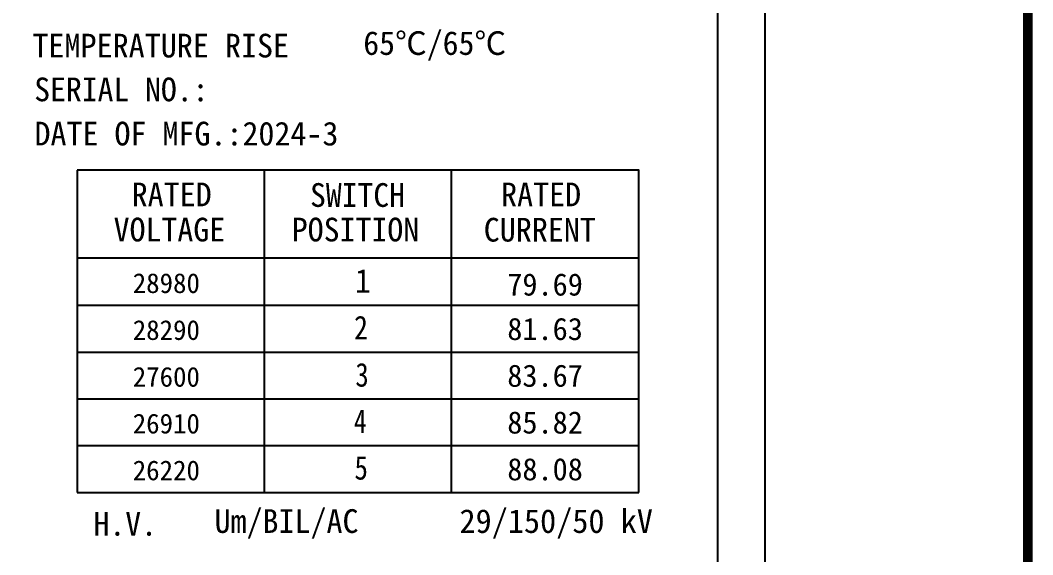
# Model space of a CAD drawing. Header units: millimetres. Extents: x 183355 to 194386, y -190559 to -183233.
# Drawn here: x 194277.9 to 194386.2, y -190060 to -190002.9 of the extents above; entities that cross this region are included whole.
import ezdxf

# ---------------------------------------------------------------- set-up
doc = ezdxf.new("R2010")
doc.units = ezdxf.units.MM
doc.header["$LTSCALE"] = 13
for name, color, linetype in [('1', 4, 'Continuous'), ('2', 3, 'Continuous'), ('PDF_Geometry', 7, 'Continuous')]:
    doc.layers.add(name, color=color, linetype=linetype)
doc.styles.add('PDF FangSong', font='simfang.ttf')

msp = doc.modelspace()

# ---------------------------------------------------------------- linework, layer by layer
at = {"layer": '1', "color": 0, "linetype": 'Continuous'}
msp.add_line((194385.625, -189889.568), (194385.625, -190238.588), dxfattribs=at)
at = {"layer": '1', "const_width": 1.05}
msp.add_lwpolyline([(194168.275, -189889.568), (194385.625, -189889.568), (194385.625, -190238.588), (194168.275, -190238.588), (194168.275, -189889.568), (194385.625, -189889.568)], dxfattribs=at)
at = {"layer": '2', "linetype": 'Continuous'}
for points in [[(194283.999, -190018.915), (194283.999, -190053.345)], [(194344.041, -190053.345), (194344.041, -190018.915), (194283.999, -190018.915)], [(194303.995, -190018.915), (194303.995, -190053.345)], [(194323.99, -190018.915), (194323.99, -190053.345)], [(194283.999, -190028.294), (194344.041, -190028.294)], [(194283.999, -190033.349), (194344.041, -190033.349)], [(194283.999, -190038.348), (194344.041, -190038.348)], [(194283.999, -190043.347), (194344.041, -190043.347)], [(194283.999, -190048.346), (194344.041, -190048.346)], [(194283.999, -190053.345), (194344.041, -190053.345)]]:
    msp.add_lwpolyline(points, dxfattribs=at)
at = {"layer": 'PDF_Geometry', "lineweight": 25}
for points in [[(194207.5, -189956.008), (194357.521, -189956.008), (194357.521, -190131.023), (194207.5, -190131.023), (194207.5, -189956.008)], [(194352.466, -189967.971), (194352.466, -190119.004)]]:
    msp.add_lwpolyline(points, dxfattribs=at)

# ---------------------------------------------------------------- texts
at = {"layer": '2', "linetype": 'Continuous', "attachment_point": 7, "style": 'PDF FangSong'}
for s, insert, char_height in [('\\W0.984330;65℃/65℃', (194314.587, -190007.231), 2.53409), ('{\\W0.9951;TEMPERATURE RISE}', (194279.211, -190006.927), 2.53409), ('\\W0.981992;SERIAL NO.:', (194279.414, -190011.605), 2.53409), ('{\\W0.9917;DATE OF MFG.:2024-3}', (194279.443, -190016.325), 2.53409), ('\\W0.993144;RATED', (194289.825, -190022.783), 2.53409), ('\\W0.980891;SWITCH', (194308.896, -190022.885), 2.53409), ('\\W0.993144;RATED', (194329.313, -190022.783), 2.53409), ('\\W0.988174;VOLTAGE', (194287.899, -190026.577), 2.53409), ('\\W0.987833;POSITION', (194306.941, -190026.577), 2.53409), ('\\W0.993883;CURRENT', (194327.46, -190026.592), 2.53409), ('\\W0.985653;1', (194313.689, -190032.008), 2.53409), ('{\\fSimSun|b0|i0|c134|p2;\\H0.8333x;28980}', (194289.941, -190032.08), 2.53409), ('{\\fSimSun|b0|i0|c134|p2;\\H0.8333x;79.69}', (194329.98, -190032.358), 2.85085), ('{\\fSimSun|b0|i0|c134|p2;\\H0.8333x;28290}', (194289.941, -190037.09), 2.53409), ('\\W0.858812;2', (194313.602, -190037.003), 2.53409), ('{\\fSimSun|b0|i0|c134|p2;\\H0.8333x;81.63}', (194329.98, -190037.105), 2.85085), ('\\W0.824342;3', (194313.747, -190042.086), 2.53409), ('{\\fSimSun|b0|i0|c134|p2;\\H0.8333x;27600}', (194289.941, -190042.086), 2.53409), ('{\\fSimSun|b0|i0|c134|p2;\\H0.8333x;\\C1;83.67}', (194329.98, -190042.1), 2.85085), ('{\\fSimSun|b0|i0|c134|p2;\\H0.8333x;26910}', (194289.941, -190047.082), 2.53409), ('\\W0.781747;4', (194313.588, -190046.995), 2.53409), ('{\\fSimSun|b0|i0|c134|p2;\\H0.8333x;85.82}', (194329.98, -190047.096), 2.85085), ('{\\fSimSun|b0|i0|c134|p2;\\H0.8333x;26220}', (194289.941, -190052.078), 2.53409), ('\\W0.834647;5', (194313.646, -190052.02), 2.53409), ('{\\fSimSun|b0|i0|c134|p2;\\H0.8333x;88.08}', (194329.98, -190052.092), 2.85085), ('\\W0.982224;H.V.', (194285.756, -190058), 2.53409), ('\\W0.991650;Um/BIL/AC', (194298.687, -190058.29), 2.53409), ('{\\W0.9996;29/150/50 kV}', (194324.868, -190058.29), 2.53409)]:
    msp.add_mtext(s, dxfattribs=dict(at, insert=insert, char_height=char_height))

doc.saveas('drawing.dxf')
